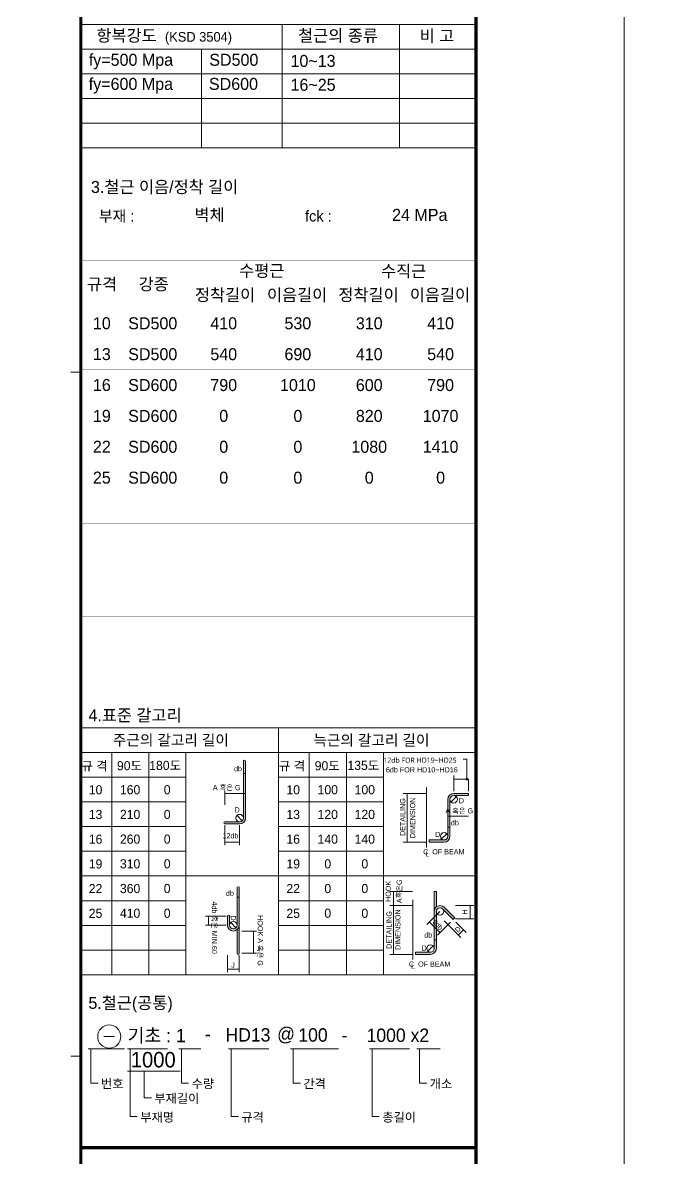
# Model space of a CAD drawing. Header units: millimetres. Extents: x 262481 to 2519995, y -394348 to 364571.
# Drawn here: x 460447 to 468010, y -343064 to -329632 of the extents above; entities that cross this region are included whole.
import ezdxf
from ezdxf.enums import TextEntityAlignment as Align

# ---------------------------------------------------------------- set-up
doc = ezdxf.new("R2010")
doc.units = ezdxf.units.MM
doc.header["$LTSCALE"] = 65
doc.layers.get('Defpoints').update_dxf_attribs({"color": 145})
doc.layers.add('벽부호', color=3, linetype='Continuous', lineweight=0)
doc.styles.add('ARIAL', font='malgun.ttf')
doc.styles.add('HYULL', font='Dotum.ttf')
doc.styles.add('XRebarSheet', font='Hmkmrhd_0.ttf')
doc.dimstyles.new('NDIM', dxfattribs={"dimtxt": 3, "dimasz": 1.5, "dimexe": 2, "dimexo": 2, "dimgap": 1, "dimtad": 1, "dimdec": 0, "dimdsep": 46, "dimlunit": 6, "dimtxsty": 'ARIAL', "dimblk": 'DOT', "dimcen": 1, "dimclrd": 256, "dimclre": 7, "dimclrt": 3, "dimadec": 0, "dimazin": 0, "dimtfac": 1, "dimtdec": 0, "dimtix": 1, "dimtmove": 2, "dimatfit": 3, "dimldrblk": 'DOT', "dimfxl": 0, "dimtvp": 1, "dimtolj": 1, "dimlwd": -1, "dimlwe": -1, "dimarcsym": 0})

# ---------------------------------------------------------------- blocks, each defined once
blk = doc.blocks.new('_Dot')
at = {"color": 0, "linetype": 'ByBlock', "lineweight": -2}
blk.add_line((-0.5, 0), (-1, 0), dxfattribs=at)
at = {"color": 0, "linetype": 'ByBlock', "const_width": 0.5}
blk.add_lwpolyline([(-0.25, 0, 1), (0.25, 0, 1)], format="xyb", close=True, dxfattribs=at)
blk = doc.blocks.new('*D12')
at = {"color": 7, "transparency": 16777216}
for p, q in [((80431.86100841768, 20451.32211079024), (80431.86100841768, 20463.43033832847)), ((80476.69513445534, 20451.32211079024), (80476.69513445534, 20463.43033832847))]:
    blk.add_line(p, q, dxfattribs=at)
at = {"transparency": 16777216}
blk.add_line((80433.36100841768, 20461.43033832847), (80475.19513445534, 20461.43033832847), dxfattribs=at)
at = {"layer": 'Defpoints', "color": 0, "transparency": 16777216}
for p in [(80431.86100841768, 20449.32211079024), (80476.69513445534, 20461.43033832847), (80476.69513445534, 20449.32211079024)]:
    blk.add_point(p, dxfattribs=at)
at = {"transparency": 16777216, "xscale": 1.5, "yscale": 1.5, "zscale": 1.5, "rotation": 180}
blk.add_blockref('_Dot', (80431.86100841768, 20461.43033832847), dxfattribs=at)
at = {"transparency": 16777216, "xscale": 1.5, "yscale": 1.5, "zscale": 1.5}
blk.add_blockref('_Dot', (80476.69513445534, 20461.43033832847), dxfattribs=at)
blk = doc.blocks.new('*D13')
at = {"color": 7, "transparency": 16777216}
for p, q in [((76172.00592059758, 19023.7888496246), (76172.00592059758, 19045.34103083148)), ((76216.84004663781, 19023.7888496246), (76216.84004663781, 19045.34103083148))]:
    blk.add_line(p, q, dxfattribs=at)
at = {"transparency": 16777216}
blk.add_line((76215.34004663781, 19043.34103083148), (76173.50592059758, 19043.34103083148), dxfattribs=at)
at = {"layer": 'Defpoints', "color": 0, "transparency": 16777216}
for p in [(76172.00592059758, 19043.34103083148), (76172.00592059758, 19021.7888496246), (76216.84004663781, 19021.7888496246)]:
    blk.add_point(p, dxfattribs=at)
at = {"transparency": 16777216, "xscale": 1.5, "yscale": 1.5, "zscale": 1.5, "rotation": 180}
blk.add_blockref('_Dot', (76172.00592059758, 19043.34103083148), dxfattribs=at)
at = {"transparency": 16777216, "xscale": 1.5, "yscale": 1.5, "zscale": 1.5}
blk.add_blockref('_Dot', (76216.84004663781, 19043.34103083148), dxfattribs=at)
blk = doc.blocks.new('*D14')
at = {"transparency": 16777216}
blk.add_line((80157.61467085977, 18181.264070873), (80199.44879690022, 18181.264070873), dxfattribs=at)
at = {"layer": 'Defpoints', "color": 0, "transparency": 16777216}
for p in [(80156.11467085977, 18181.264070873), (80200.94879690022, 18181.264070873), (80200.94879690022, 18181.264070873)]:
    blk.add_point(p, dxfattribs=at)
at = {"transparency": 16777216, "xscale": 1.5, "yscale": 1.5, "zscale": 1.5, "rotation": 180}
blk.add_blockref('_Dot', (80156.11467085977, 18181.264070873), dxfattribs=at)
at = {"transparency": 16777216, "xscale": 1.5, "yscale": 1.5, "zscale": 1.5}
blk.add_blockref('_Dot', (80200.94879690022, 18181.264070873), dxfattribs=at)
blk = doc.blocks.new('dhs_sheet2e')
h = blk.add_hatch(color=256)
edge = h.paths.add_edge_path()
edge.add_line((76298.96125336015, 21796.96976582365), (76298.96125336015, 20646.22719745009))
edge.add_arc((76224.2377099595, 20646.22719745009), 74.72354340071345, -90, 0, ccw=False)
edge.add_line((76224.2377099595, 20571.50365404936), (75925.34353635658, 20571.50365404936))
edge.add_arc((75925.34353635658, 20549.0865910291), 22.41706302021403, 90, 270)
edge.add_line((75925.34353635658, 20526.6695280089), (76224.2377099595, 20526.6695280089))
edge.add_arc((76224.2377099595, 20646.22719745009), 119.5576694411415, 270, 360)
edge.add_line((76343.79537940037, 20646.22719745009), (76343.79537940037, 21796.96976582365))
edge.add_arc((76321.3783163802, 21796.96976582365), 22.41706302021403, 0, 180)
blk.add_hatch(color=256).paths.add_polyline_path([(80850.31285145902, 21144.25106441687), (80551.41867785878, 21144.25106441687, 0.4142135623730951), (80431.86100841768, 21024.69339497588), (80431.86100841768, 20621.18626061187), (80431.86100841768, 20277.45796096875, -0.4142135623730951), (80357.13746501692, 20202.73441756787), (80058.243291414, 20202.73441756787), (80058.243291414, 20157.90029152745), (80357.13746501692, 20157.90029152745, 0.4142135623730951), (80476.69513445534, 20277.45796096875), (80476.69513445534, 20621.18626061187), (80476.69513445534, 21024.69339497588, -0.4142135623731351), (80551.41867785878, 21099.41693837644), (80850.31285145902, 21099.41693837644)])
h = blk.add_hatch(color=256)
h.paths.add_polyline_path([(76216.84004663781, 18481.24775142031, -0.2277350772923697), (76172.00592059758, 18387.91807562573), (76172.00592059758, 17913.34882157488, 1), (76216.84004663781, 17913.34882157488)])
h.paths.add_polyline_path([(76216.84004663781, 19258.37260278512, 1), (76172.00592059758, 19258.37260278512), (76172.00592059758, 18481.24775142031, -0.1833617738407096), (76153.19361842691, 18431.67415923174, -0.6790835972282501), (76150.11990144989, 18423.92681456279, -0.2067220824319014), (76146.85596938524, 18425.33651018766, -0.6466922135495062), (76022.5588337963, 18481.24775142031), (76022.5588337963, 18660.58425558201, 1), (75977.72470775573, 18660.58425558201), (75977.72470775573, 18481.24775142031, 1), (76216.84004663781, 18481.24775142031)])
h.paths.add_polyline_path([(76153.19361842691, 18431.67415923174, -0.03001350911933745), (76146.85596938524, 18425.33651018766, 0.2067220824319014), (76150.11990144989, 18423.92681456279, 0.6790835972282501)], flags=17)
h = blk.add_hatch(color=256)
h.paths.add_polyline_path([(80200.94879690022, 19160.1424894222), (80156.11467085977, 19160.1424894222), (80156.11467085977, 18756.6353550585, -0.2277350772923693), (80200.94879690022, 18849.96503085256)])
h.paths.add_polyline_path([(80156.11467085977, 18756.6353550585), (80156.11467085977, 18353.12822069463), (80156.11467085977, 18009.39992105134, -0.4142135623730951), (80081.391127459, 17934.67637765064), (79782.4969538562, 17934.67637765064), (79782.4969538562, 17889.84225161021), (80081.391127459, 17889.84225161021, 0.4142135623730703), (80200.94879690022, 18009.39992105134), (80200.94879690022, 18353.12822069463), (80200.94879690022, 18756.6353550585, -0.6681786379193408), (80328.50986455323, 18809.47287931142), (80539.85996156314, 18598.12278229982), (80571.56247611658, 18629.82529685157), (80360.21237910422, 18841.1753938632, 0.6681786379194261)])
at = {"color": 7}
for p, q in [((73013.07955152483, 36694.02745994146), (81003.56706638809, 36694.02745994146)), ((77085.76494276163, 36694.02745994146), (77085.76494276151, 34197.00011154669)), ((79453.68923476513, 36694.02745994146), (79453.68923476513, 34197.00011154669)), ((73013.07955152483, 36194.6219902625), (81003.56706638809, 36194.6219902625)), ((75452.61055629607, 36194.6219902625), (75452.6105562963, 34197.00011154669)), ((73013.07955152483, 35695.21652058355), (81003.56706638809, 35695.21652058355)), ((73013.07955152483, 35195.81105090459), (81003.56706638809, 35195.81105090459)), ((73013.07955152483, 34696.40558122567), (81003.56706638809, 34696.40558122567)), ((73013.07955152483, 34197.00011154669), (81003.56706638809, 34197.00011154669)), ((73013.07955152506, 29664.68552363297), (72813.31736365356, 29664.68552363297)), ((80551.41867785878, 21191.5822178057), (80551.41867785878, 21507.44805379049)), ((80850.31285145902, 21191.5822178057), (80850.31285145902, 21435.03426068701)), ((76343.79537940037, 20915.99426267779), (76343.79537940037, 21141.66448922752)), ((79995.96742934501, 21144.25106441687), (79533.00945368467, 21144.25106441687)), ((80431.86100841768, 20947.47282422663), (80431.86100841768, 20685.26521162107)), ((79995.96742934501, 20157.90029152745), (79533.00945368467, 20157.90029152745)), ((79720.22109178454, 19160.1424894222), (79257.47614557657, 19160.1424894222)), ((79720.22109178454, 18876.19302449963), (79257.47614557657, 18876.19302449963)), ((79720.22109178454, 18876.19302449963), (79257.47614557657, 18876.19302449963)), ((80591.11424240423, 18876.19302449963), (80958.33168310078, 18876.19302449963)), ((75953.0794787833, 18660.58425558204), (75532.18723349331, 18660.58425558204)), ((80273.90667533001, 18754.86969008759), (80011.35229416448, 18492.31530892127)), ((80591.11424240423, 18607.18826825707), (80958.33168310078, 18607.18826825707)), ((75953.0794787833, 18481.24775142031), (75532.18723349331, 18481.24775142031)), ((80485.25677234237, 18543.51959307588), (80222.70239117683, 18280.9652119095)), ((80488.78810228407, 18437.84454457002), (80698.50495919702, 18228.12768765903)), ((80594.46315078903, 18543.51959307591), (80804.18000770197, 18333.80273616491)), ((76270.59111721825, 18361.69008197656), (76562.32984143321, 18361.69008197653)), ((76270.59111721825, 17913.34882157488), (76562.32984143321, 17913.34882157488)), ((75977.72470775573, 17876.89445714964), (75977.72470775573, 17530.46466473016)), ((76216.84004663781, 17876.89445714964), (76216.84004663781, 17530.46466473016)), ((79720.22109178454, 17885.48588359245), (79257.47614557657, 17885.48588359245)), ((73477.56704179326, 16230.46617143872), (73697.04801720916, 16230.46617143872)), ((73013.07955152506, 15831.15401352596), (72813.31736365356, 15831.15401352596))]:
    blk.add_line(p, q, dxfattribs=at)
at = {"color": 7, "ltscale": 2}
for p, q in [((73013.07955152483, 22471.61249064832), (81003.56706638809, 22471.61249064832)), ((77008.32330895658, 22471.61249064832), (77008.32330895623, 17477.55779385878)), ((73013.07955152483, 21972.20702096939), (81003.56706638809, 21972.20702096939)), ((73637.33638862357, 21972.20702096939), (73637.33638862323, 17477.55779385878)), ((74386.4445931419, 21972.20702096939), (74386.44459314167, 17477.55779385878)), ((75135.55279766046, 21972.20702096939), (75135.55279766023, 17477.55779385878)), ((77632.58014605532, 21972.20702096939), (77632.58014605497, 17477.55779385878)), ((78381.68835057365, 21972.20702096939), (78381.68835057341, 17477.55779385878)), ((79130.79655509209, 21972.20702096939), (79130.79655509186, 17477.55779385878)), ((73013.07955152483, 21472.80155129044), (75135.55279766046, 21472.80155129044)), ((77008.32330895646, 21472.80155129044), (79130.79655509209, 21472.80155129044)), ((75135.55279766023, 19475.1796725746), (77008.32330895646, 19475.17967257448)), ((79130.79655509186, 19475.1796725746), (81003.56706638809, 19475.17967257448)), ((73013.07955152495, 17477.55779385866), (81003.5670663882, 17477.55779385866))]:
    blk.add_line(p, q, dxfattribs=at)
for p, q in [((80742.80229946389, 21835.29825932664), (80817.52584286209, 21835.29825932664)), ((80817.52584286209, 21835.29825932664), (80817.52584286209, 21432.53723333863)), ((76298.96125336015, 21796.96976582365), (76298.96125336015, 20646.22719745009)), ((76343.79537940037, 21796.96976582365), (76343.79537940037, 20646.22719745009)), ((80553.29144837009, 21432.53723333863), (80848.44008094759, 21432.53723333863)), ((79607.92027413647, 21142.37829390558), (79607.92027413647, 20159.77306203873)), ((80551.41867785878, 21144.25106441687), (80850.31285145902, 21144.25106441687)), ((80850.31285145902, 21144.25106441687), (80850.31285145902, 21099.41693837644)), ((80431.86100841768, 20277.45796096875), (80431.86100841768, 21024.69339497588)), ((80476.69513445534, 20277.45796096875), (80476.69513445534, 21024.69339497588)), ((80498.58115360374, 20971.85587072276), (80604.25620211114, 21077.53091922868)), ((80850.31285145902, 21099.41693837644), (80551.41867785878, 21099.41693837644)), ((76277.07523421233, 20593.38967319761), (76171.40018570656, 20699.06472170251)), ((80835.33068736875, 20687.76223896944), (80431.86100841768, 20687.76223896944)), ((75925.34353635658, 20571.50365404936), (76224.2377099595, 20571.50365404936)), ((76224.2377099595, 20526.6695280089), (75925.34353635658, 20526.6695280089)), ((80304.29994076188, 20224.62043671566), (80409.97498926928, 20330.29548522155)), ((80058.243291414, 20202.73441756787), (80357.13746501692, 20202.73441756787)), ((80058.243291414, 20157.90029152745), (80058.243291414, 20202.73441756787)), ((80357.13746501692, 20157.90029152745), (80058.243291414, 20157.90029152745)), ((76172.00592059758, 19258.37260278512), (76172.00592059758, 18481.24775142031)), ((76216.84004663781, 19258.37260278512), (76216.84004663781, 18481.24775142031)), ((79332.17393658124, 19158.26971891089), (79332.17393658124, 18878.06579501095)), ((79332.17393658124, 18874.32025398835), (79332.17393658124, 17887.35865410374)), ((80360.21237910422, 18841.1753938632), (80571.56247611658, 18629.8252968516)), ((80883.42086264899, 18874.32025398835), (80883.42086264899, 18609.06103876836)), ((75592.11588985485, 18659.08603917298), (75592.11588985485, 18482.74596782937)), ((75977.72470775573, 18660.58425558204), (75977.72470775573, 18481.24775142031)), ((76022.5588337963, 18660.58425558204), (76022.5588337963, 18481.24775142031)), ((80156.11467085977, 18353.12822069463), (80156.11467085977, 18756.6353550585)), ((80200.94879690022, 18353.12822069463), (80200.94879690022, 18756.6353550585)), ((80328.50986455323, 18809.47287931145), (80539.85996156314, 18598.12278229982)), ((80539.85996156314, 18598.12278229982), (80571.56247611658, 18629.8252968516)), ((76150.11990144989, 18428.4102271653), (76044.44485294388, 18534.08527567016)), ((80065.64649201825, 18543.96100931894), (80274.34809157439, 18335.25940976347)), ((80357.73740677221, 18568.89524008112), (80698.5049591955, 18228.12768765743)), ((80749.88580984785, 18385.44843656229), (80646.85925879923, 18282.42188551271)), ((76502.40118507156, 18360.19186556753), (76502.40118507156, 17914.84703798391)), ((80156.11467085977, 18353.12822069463), (80156.11467085977, 18009.39992105137)), ((80200.94879690022, 18353.12822069463), (80200.94879690022, 18009.39992105137)), ((79782.4969538562, 17889.84225161024), (79782.4969538562, 17934.67637765067)), ((79782.4969538562, 17934.67637765067), (80081.391127459, 17934.67637765067)), ((80028.55360320397, 17956.56239679843), (80134.22865171148, 18062.23744530429)), ((80081.391127459, 17889.84225161024), (79782.4969538562, 17889.84225161024)), ((76215.3418302288, 17590.39332109163), (75979.22292416473, 17590.39332109163))]:
    blk.add_line(p, q)
at = {"color": 1}
for p, q in [((76298.96125336015, 21500.97193801258), (76298.96125336015, 21548.42724075032)), ((76342.29537940049, 21546.42724075032), (76300.46125336015, 21546.42724075032)), ((76343.79537940037, 21500.97193801258), (76343.79537940037, 21548.42724075032)), ((75925.34353635658, 20915.99426267779), (75925.34353635658, 21199.59552371025)), ((75926.8417527657, 21139.6668673488), (76342.29716299137, 21139.6668673488)), ((75925.3435363567, 20500.06555519704), (75925.3435363567, 20098.93728323156)), ((76224.2377099595, 20500.06555519704), (76224.2377099595, 20098.93728323156)), ((76222.73949355038, 20158.86593959306), (75926.8417527657, 20158.86593959306))]:
    blk.add_line(p, q, dxfattribs=at)
at = {"linetype": 'Continuous'}
for p, q in [((79998.46445669339, 20053.28733076644), (79998.46445669339, 21263.80873385802)), ((79722.71811913291, 17785.22929084924), (79722.71811913291, 18995.75069394076))]:
    blk.add_line(p, q, dxfattribs=at)
at = {"color": 4}
for p, q in [((80156.11467085977, 19160.1424894222), (80200.94879690022, 19160.1424894222)), ((80156.11467085977, 18756.6353550585), (80156.11467085977, 19160.1424894222)), ((80200.94879690022, 19160.1424894222), (80200.94879690022, 18849.96503085259)), ((76172.00592059758, 18387.91807562576), (76172.00592059758, 17913.34882157488)), ((76216.84004663781, 18481.24775142031), (76216.84004663781, 17913.34882157488))]:
    blk.add_line(p, q, dxfattribs=at)
at = {"color": 1, "ltscale": 2}
for p, q in [((73160.81900724908, 15979.59645963594), (73897.22805903864, 15979.59645963594)), ((73217.32354116312, 15979.59645963594), (73217.323541163, 15288.33423137732)), ((73955.03101223381, 15979.59645963594), (74769.10166701209, 15979.59645963594)), ((74011.53554614808, 15979.59645963594), (74011.53554614785, 14611.37912925193)), ((74991.9741642637, 15979.59645963594), (75438.05171603581, 15979.59645963594)), ((75048.47869817773, 15979.59645963594), (75048.47869817761, 15288.33423137732)), ((75998.39594837767, 15979.59645963594), (76812.46660315583, 15979.59645963594)), ((76054.9004822917, 15979.59645963594), (76054.90048229159, 14611.37912925193)), ((77253.2058876775, 15979.59645963594), (78222.28100755194, 15979.59645963594)), ((77309.71042159153, 15979.59645963594), (77309.71042159142, 15288.33423137732)), ((78846.88847967994, 15979.59645963594), (79660.95913445821, 15979.59645963594)), ((78903.39301359409, 15979.59645963594), (78903.39301359397, 14611.37912925193)), ((79804.81345207547, 15979.59645963594), (80281.23050952458, 15979.59645963594)), ((79861.3179859895, 15979.59645963594), (79861.3179859895, 15288.33423137732)), ((73955.03101223381, 15525.48245593559), (75020.42789345363, 15525.48245593559)), ((74295.98415611987, 15525.48245593559), (74295.98415611975, 14991.10093580576)), ((73217.323541163, 15288.33423137732), (73361.29802923242, 15288.33423137732)), ((75048.47869817761, 15288.33423137732), (75192.45318624692, 15288.33423137732)), ((77309.71042159142, 15288.33423137732), (77453.68490966083, 15288.33423137732)), ((79861.3179859895, 15288.33423137732), (80005.2924740588, 15288.33423137732)), ((74295.98415611975, 14991.10093580576), (74439.95864418906, 14991.10093580576)), ((74011.53554614796, 14611.37912925193), (74155.51003421727, 14611.37912925193)), ((76054.90048229159, 14611.37912925193), (76198.87497036089, 14611.37912925193)), ((78903.39301359397, 14611.37912925193), (79047.36750166328, 14611.37912925193))]:
    blk.add_line(p, q, dxfattribs=at)
at = {"color": 7}
blk.add_lwpolyline([(83999.99988446198, 0.0006247031269595027), (83999.99988446198, 59329.37042256282), (-0.000115538015961647, 59329.37042256282), (-0.000115538015961647, 0.0006247031269595027)], close=True, dxfattribs=at)
at = {"color": 30, "const_width": 64.92271105826397}
blk.add_lwpolyline([(81003.56706638832, 57331.748543847), (2996.432702535763, 57331.748543847), (2996.432702535763, 1997.622503418941), (81003.56706638832, 1997.622503418941)], close=True, dxfattribs=at)
for points in [[(73013.07955152506, 1997.622503418941), (73013.07955152506, 57331.748543847)], [(73013.07955152506, 13983.35377571383), (81003.56706638832, 13983.35377571383)]]:
    blk.add_lwpolyline(points, dxfattribs=at)
at = {"ltscale": 2, "const_width": 1.248513674197384}
for points in [[(73013.07955152483, 36694.02745994146), (73013.07955152483, 34197.00011154669)], [(81003.56706638809, 36694.02745994146), (81003.56706638809, 34197.00011154669)], [(73013.07955152483, 33114.38683785929), (73013.07955152483, 32518.03909074786)], [(81003.56706638809, 32518.03909074786), (81003.56706638809, 33114.38683785929)], [(73013.07955152483, 31595.36532163469), (73013.07955152483, 23480.0264393517)], [(81003.56706638809, 23480.0264393517), (81003.56706638809, 31595.36532163469)]]:
    blk.add_lwpolyline(points, dxfattribs=at)
at = {"color": 7, "const_width": 1.248513674197384}
for points in [[(73013.07955152483, 33114.38683785929), (81003.56706638809, 33114.38683785929)], [(75010.70143024076, 32518.03909074786), (75010.70143024076, 33114.38683785929)], [(77008.32330895646, 33114.38683785929), (77008.32330895646, 32518.03909074786)], [(79005.94518767227, 32518.03909074786), (79005.94518767227, 33114.38683785929)], [(73013.07955152483, 32518.03909074786), (81003.56706638809, 32518.03909074786)], [(73013.07955152483, 31920.03909074789), (81003.56706638809, 31920.03909074789)], [(73839.2333918137, 31920.03909074789), (73839.2333918137, 23480.0264393517)], [(75231.70293896506, 31920.03909074789), (75231.70293896506, 23480.0264393517)], [(78117.63500267651, 31920.03909074789), (78117.63500267651, 23480.0264393517)], [(75231.70293896506, 31445.57378764192), (81003.56706638809, 31445.57378764192)], [(76674.66897082084, 31445.57378764192), (76674.66897082084, 23480.0264393517)], [(79560.6010345323, 31445.57378764192), (79560.6010345323, 23480.0264393517)], [(73013.07955152483, 30971.108484536), (81003.56706638809, 30971.108484536)], [(73013.07955152483, 30346.85164743729), (81003.56706638809, 30346.85164743729)], [(73013.07955152483, 29722.5948103386), (81003.56706638809, 29722.5948103386)], [(73013.07955152483, 29098.33797323992), (81003.56706638809, 29098.33797323992)], [(73013.07955152483, 28474.08113614123), (81003.56706638809, 28474.08113614123)], [(73013.07955152483, 27849.82429904255), (81003.56706638809, 27849.82429904255)], [(73013.07955152483, 27225.56746194384), (81003.56706638809, 27225.56746194384)], [(73013.07955152483, 26601.31062484515), (81003.56706638809, 26601.31062484515)], [(73013.07955152483, 25977.05378774647), (81003.56706638809, 25977.05378774647)], [(73013.07955152483, 25352.79695064778), (81003.56706638809, 25352.79695064778)], [(73013.07955152483, 24728.54011354907), (81003.56706638809, 24728.54011354907)], [(73013.07955152483, 24104.28327645038), (81003.56706638809, 24104.28327645038)], [(73013.07955152483, 23480.0264393517), (81003.56706638809, 23480.0264393517)]]:
    blk.add_lwpolyline(points, dxfattribs=at)
at = {"color": 7, "ltscale": 2, "const_width": 1.248513674197384}
blk.add_lwpolyline([(77008.32330895646, 32518.03909074786), (77008.32330895646, 33114.38683785929)], dxfattribs=at)
for centre, radius in [((80817.52584286232, 21432.53723333863), 22.41706302021403), ((80817.52584286232, 21432.53723333863), 11.20853151010702), ((80551.41867785878, 21024.69339497588), 74.72354340071345), ((80498.58115360374, 20971.85587072276), 4.483412604042807), ((80604.25620211114, 21077.53091922868), 4.483412604042807), ((76171.40018570656, 20699.06472170251), 4.483412604042807), ((76277.07523421233, 20593.38967319761), 4.483412604042807), ((80357.13746501692, 20277.45796096875), 74.72354340071345), ((80304.29994076188, 20224.62043671566), 4.483412604042807), ((80409.97498926928, 20330.29548522155), 4.483412604042807), ((80275.67234030087, 18756.6353550585), 74.72354340071345), ((76044.44485294388, 18534.08527567016), 4.483412604042807), ((76150.11990144989, 18428.4102271653), 4.483412604042807), ((80081.391127459, 18009.39992105137), 74.72354340071345), ((80028.55360320397, 17956.56239679843), 4.483412604042807), ((80134.22865171148, 18062.23744530429), 4.483412604042807)]:
    blk.add_circle(centre, radius)
at = {"color": 4}
for centre in [(76224.2377099595, 20646.22719745009), (76097.28237719694, 18481.24775142031)]:
    blk.add_circle(centre, 74.72354340071345, dxfattribs=at)
at = {"color": 7, "linetype": 'Continuous'}
blk.add_circle((73588.42543202534, 16228.70975364951), 234.0963139120095, dxfattribs=at).dxf.unprotected_set("ltscale", 0)
for centre, radius, start, end in [((76321.3783163802, 21796.96976582365), 22.41706302021403, 0, 180), ((80551.41867785878, 21024.69339497588), 119.5576694411415, 90, 180), ((80551.41867785878, 21024.69339497588), 74.72354340071345, 90, 180), ((75925.34353635658, 20549.0865910291), 22.41706302021403, 90, 270), ((76224.2377099595, 20646.22719745009), 119.5576694411415, 270, 0), ((76224.2377099595, 20646.22719745009), 74.72354340071345, 270, 0), ((80357.13746501692, 20277.45796096875), 74.72354340071345, 270, 0), ((80357.13746501692, 20277.45796096875), 119.5576694411415, 270, 0), ((80275.67234030087, 18756.6353550585), 119.5576694411415, 45.00000000206936, 180), ((76000.14177077578, 18660.58425558204), 22.41706302021403, 0, 180), ((76097.28237719694, 18481.24775142031), 119.5576694411415, 180, 0), ((76097.28237719694, 18481.24775142031), 74.72354340071345, 180, 0), ((80081.391127459, 18009.39992105137), 119.5576694411415, 270, 0), ((80081.391127459, 18009.39992105137), 74.72354340071345, 270, 0)]:
    blk.add_arc(centre, radius, start, end)
at = {"color": 4}
blk.add_arc((76194.42298361775, 17913.34882157488), 22.41706302021403, 180, 0, dxfattribs=at)
at = {"color": 1, "rotation": 180}
for p, xscale, yscale, zscale in [((76298.96125336015, 21546.42724075032), 1.5, 1.5, 1.5), ((75925.34353635658, 21139.6668673488), 11.98573127229489, 11.98573127229489, 11.98573127229489), ((75925.3435363567, 20158.86593959306), 11.98573127229489, 11.98573127229489, 11.98573127229489)]:
    blk.add_blockref('_Dot', p, dxfattribs=dict(at, xscale=xscale, yscale=yscale, zscale=zscale))
at = {"color": 1}
for p, xscale, yscale, zscale in [((76343.79537940037, 21546.42724075032), 1.5, 1.5, 1.5), ((76343.79537940037, 21139.6668673488), 1.498216409036861, 1.498216409036861, 1.498216409036861), ((76224.2377099595, 20158.86593959306), 11.98573127229489, 11.98573127229489, 11.98573127229489)]:
    blk.add_blockref('_Dot', p, dxfattribs=dict(at, xscale=xscale, yscale=yscale, zscale=zscale))
for p, xscale, yscale, zscale, rotation in [((80551.41867785878, 21432.53723333863), 14.98216409036861, 14.98216409036861, 14.98216409036861, 180), ((79607.92027413636, 21144.25106441687), 14.98216409036861, 14.98216409036861, 14.98216409036861, 90), ((80431.86100841791, 20687.76223896944), 14.98216409036861, 14.98216409036861, 14.98216409036861, 180), ((79607.92027413636, 20157.90029152745), 14.98216409036861, 14.98216409036861, 14.98216409036861, 270), ((79332.173936581, 19160.1424894222), 14.98216409036861, 14.98216409036861, 14.98216409036861, 90), ((79332.173936581, 18876.1930244996), 14.98216409036861, 14.98216409036861, 14.98216409036861, 90), ((79332.17393658124, 18876.19302449963), 1.872770511296076, 1.872770511296076, 1.872770511296076, 270), ((80883.42086264887, 18876.1930244996), 14.98216409036861, 14.98216409036861, 14.98216409036861, 90), ((75592.11588985473, 18660.58425558204), 11.98573127229489, 11.98573127229489, 11.98573127229489, 90), ((80883.42086264887, 18607.18826825707), 14.98216409036861, 14.98216409036861, 14.98216409036861, 270), ((75592.11588985473, 18481.24775142031), 11.98573127229489, 11.98573127229489, 11.98573127229489, 270), ((80064.02861427807, 18544.99162903486), 14.98216409036862, 14.98216409036862, 14.98216409036862, 135.0000000000825), ((80751.21005857573, 18386.77268529046), 14.98216409036861, 14.98216409036861, 14.98216409036861, 45.00000000025245), ((76502.40118507156, 18361.69008197656), 11.98573127229489, 11.98573127229489, 11.98573127229489, 90), ((80275.67234030284, 18333.9351610353), 14.98216409036862, 14.98216409036862, 14.98216409036862, 315.0000000000825), ((80645.53501007077, 18281.09763678457), 14.98216409036861, 14.98216409036861, 14.98216409036861, 225.0000000002524), ((76502.40118507156, 17913.34882157488), 11.98573127229489, 11.98573127229489, 11.98573127229489, 270), ((79332.173936581, 17885.48588359245), 14.98216409036861, 14.98216409036861, 14.98216409036861, 270), ((75977.72470775573, 17590.39332109163), 11.98573127229489, 11.98573127229489, 11.98573127229489, 180)]:
    blk.add_blockref('_Dot', p, dxfattribs=dict(xscale=xscale, yscale=yscale, zscale=zscale, rotation=rotation))
for p, xscale, yscale, zscale in [((80850.31285145902, 21432.53723333863), 1.872770511296076, 1.872770511296076, 1.872770511296076), ((80850.31285145925, 20687.76223896944), 14.98216409036861, 14.98216409036861, 14.98216409036861), ((76216.84004663792, 17590.39332109163), 11.98573127229489, 11.98573127229489, 11.98573127229489)]:
    blk.add_blockref('_Dot', p, dxfattribs=dict(xscale=xscale, yscale=yscale, zscale=zscale))
at = {"color": 3}
for s, height, style, p in [('항복강도', 242.7110582639715, 'XRebarSheet', (73329.04381619231, 36346.40848606883)), ('(KSD 3504)', 194.1688466111772, 'XRebarSheet', (74714.26850169885, 36344.27740540891)), ('철근의 종류', 242.7110582639715, 'XRebarSheet', (77406.60505179409, 36345.33170683088)), ('비 고', 242.7110582639715, 'XRebarSheet', (79864.15660913696, 36338.43488270335)), ('부재 :', 220, 'XRebarSheet', (73378.8643830989, 32707.86572049159)), ('fck :', 220, 'XRebarSheet', (77546.2285444861, 32707.86572049159)), ('규격', 242.7110582639715, 'XRebarSheet', (73138.447879654, 31320.71549405117)), ('강종', 242.7110582639715, 'XRebarSheet', (74181.9665744775, 31320.71549405117)), ('주근의 갈고리 길이', 217.4691082045185, 'XRebarSheet', (73661.59451565158, 22115.6866785179)), ('늑근의 갈고리 길이', 217.4691082045185, 'XRebarSheet', (77716.38878149574, 22111.42003622386)), ('규 격', 184.8487419738407, 'XRebarSheet', (73024.73986612982, 21609.26289996036)), ('규 격', 184.8487419738407, 'XRebarSheet', (77015.76379676827, 21609.29722596018)), ('90도', 184.8487419738407, 'XRebarSheet', (73743.94082604197, 21612.65241209537)), ('180도', 184.8487419738407, 'XRebarSheet', (74396.46216473635, 21618.27675999011)), ('90도', 184.8487419738407, 'XRebarSheet', (77741.8607668461, 21610.75072961528)), ('135도', 184.8487419738407, 'XRebarSheet', (78402.84131680185, 21618.54028731518)), ('기초 : 1', 271.8363852556481, 'HYULL', (73958.24809070572, 16112.4802642877)), ('HD13', 271.8363852556481, 'HYULL', (75937.64377717325, 16126.43363300603)), ('@', 271.8363852556481, 'HYULL', (76981.89166370314, 16143.63338198003)), ('100', 271.8363852556481, 'HYULL', (77410.5005767279, 16124.89207902888)), ('1000 x2', 271.8363852556481, 'HYULL', (78789.84391008446, 16118.64509359529)), ('-', 271.8363852556481, 'HYULL', (75524.62085892621, 16143.63338198003)), ('-', 271.8363852556481, 'HYULL', (78283.30564878834, 16120.26845704819)), ('번호', 181.2242568370987, 'XRebarSheet', (73421.3991103553, 15184.80390182682)), ('수량', 181.2242568370987, 'XRebarSheet', (75252.55426736991, 15184.80390182682)), ('간격', 181.2242568370987, 'XRebarSheet', (77513.78599078371, 15184.80390182682)), ('개소', 181.2242568370987, 'XRebarSheet', (80065.39355518168, 15184.80390182682)), ('부재길이', 181.2242568370987, 'XRebarSheet', (74500.05972531193, 14887.57060625523)), ('부재명', 181.2242568370987, 'XRebarSheet', (74215.61111534014, 14507.84879970143)), ('규격', 181.2242568370987, 'XRebarSheet', (76258.97605148389, 14507.84879970143)), ('총길이', 181.2242568370987, 'XRebarSheet', (79107.46858278615, 14507.84879970143))]:
    blk.add_text(s, height=height, dxfattribs=dict(at, style=style)).set_placement(p)
at = {"color": 7, "style": 'XRebarSheet'}
for s, p in [('3.철근 이음/정착 길이', (73219.18702614168, 33284.79542473282)), ('4.표준 갈고리', (73168.18458004948, 22602.78120281256)), ('5.철근(공통)', (73166.97625711292, 16788.00725289475))]:
    blk.add_text(s, height=242.7110582639715, dxfattribs=at).set_placement(p)
for s, style, p in [('12db FOR HD19~HD25', 'ARIAL', (79128.84406839486, 21763.37363200722)), ('db', 'HYULL', (76110.58367398474, 21591.28744361247)), ('6db FOR HD10~HD16', 'HYULL', (79181.12777518085, 21570.08717019609)), ('A 혹은 G', 'HYULL', (75682.63311767566, 21210.11882506311)), ('D', 'HYULL', (80656.03163861716, 20944.652168153)), ('D', 'HYULL', (76121.82232956227, 20758.79950657571)), ('A 혹은 G', 'HYULL', (80383.99088152568, 20740.74393005302)), ('db', 'HYULL', (80494.58285478142, 20497.10695952876)), ('12db', 'HYULL', (75877.33105862979, 20236.30510163191)), ('D', 'HYULL', (80177.80096085521, 20262.80141201548)), ('C  OF BEAM', 'HYULL', (79933.34141056845, 19912.73555218196)), ('L', 'HYULL', (79978.17553660611, 19870.27210812553)), ('db', 'HYULL', (75947.1768436823, 19073.7025112336)), ('db', 'HYULL', (79955.85303065612, 18229.08733726872)), ('D', 'HYULL', (79902.0546232973, 17964.56579501092)), ('J', 'HYULL', (76052.44825115637, 17620.34346824657)), ('C  OF BEAM', 'HYULL', (79646.5586010617, 17640.32114424699)), ('L', 'HYULL', (79691.39272710215, 17597.85770019054))]:
    blk.add_text(s, height=104.8751486325803, dxfattribs=dict(style=style)).set_placement(p)
at = {"style": 'HYULL'}
for s, rotation, p in [('DETAILING', 90, (79572.82685368159, 20283.01899914548)), ('DIMENSION', 90, (79773.16771307832, 20238.90045262303)), ('HOOK', 90, (79280.55123917991, 18949.79930590451)), ('A혹은G', 90, (79503.2009659484, 18925.53515425359)), ('4db 혹은 MIN.60', 270, (75662.78553567559, 18959.93599479049)), ('D', 270, (76045.39513925463, 18676.75513278964)), ('HOOK A 혹은 G', 270, (76588.81075876392, 18682.99478262066)), ('DETAILING', 90, (79297.08051612368, 18001.82031664954)), ('DIMENSION', 90, (79475.34633784299, 17979.76110066823)), ('H', 90, (80828.62656146626, 18696.85652033793))]:
    blk.add_text(s, height=104.8751486325803, rotation=rotation, dxfattribs=at).set_placement(p)
at = {"style": 'HYULL', "width": 0.8}
for s, rotation, p in [('6db', 314.9999999979307, (80113.48923512327, 18528.33310703919)), ('D', 45.00000000206936, (80638.0712766418, 18324.26847611688))]:
    blk.add_text(s, height=104.8751486325803, rotation=rotation, dxfattribs=at).set_placement(p)
at = {"color": 3, "linetype": 'Continuous', "style": 'HYULL'}
e = blk.add_text('1000', height=312.128418549346, dxfattribs=at)
e.set_placement((74023.46037536487, 15760.51712582548), align=Align.MIDDLE_LEFT)
e.dxf.unprotected_set("ltscale", 0)
for base, p1, p2, picture, middle in [((80476.69513445534, 20461.43033832847), (80431.86100841768, 20449.32211079024), (80476.69513445534, 20449.32211079024), '*D12', (80454.2780714365, 20461.43033832847)), ((76172.00592059758, 19043.34103083148), (76216.84004663781, 19021.7888496246), (76172.00592059758, 19021.7888496246), '*D13', (76194.4229836177, 19043.34103083148)), ((80200.94879690022, 18181.264070873), (80156.11467085977, 18181.264070873), (80200.94879690022, 18181.264070873), '*D14', (80178.53173388, 18181.264070873))]:
    dim = blk.add_linear_dim(base=base, p1=p1, p2=p2, text=' ', dimstyle='NDIM')
    dim.commit()
    dim.dimension.update_dxf_attribs({"geometry": picture, "text_midpoint": middle})
blk = doc.blocks.new('ASGARAE')
at = {"color": 7, "ltscale": 2}
for p, q in [((54759.80975029711, -28766.98075571354), (56351.66468489874, -28766.98075571354)), ((57756.24256837077, -28766.98075571354), (59348.09750297247, -28766.98075571354)), ((54759.80975029711, -29141.53485797276), (56351.66468489874, -29141.53485797276)), ((57756.24256837077, -29141.53485797276), (59348.09750297247, -29141.5348579727)), ((54759.80975029711, -29516.08896023192), (56351.66468489874, -29516.08896023192)), ((57756.24256837077, -29516.08896023192), (59348.09750297247, -29516.08896023192)), ((54759.80975029711, -29890.64306249114), (56351.66468489869, -29890.64306249114)), ((57756.24256837071, -29890.64306249114), (59348.09750297241, -29890.64306249114)), ((54759.80975029711, -30265.19716475037), (56351.66468489869, -30265.19716475037)), ((57756.24256837071, -30265.19716475037), (59348.09750297241, -30265.19716475037)), ((54759.80975029711, -30639.75126700959), (56351.66468489869, -30639.75126700959)), ((57756.24256837071, -30639.75126700959), (59348.09750297241, -30639.75126700959)), ((54759.80975029711, -31014.30536926881), (56351.66468489869, -31014.30536926881)), ((57756.24256837071, -31014.30536926881), (59348.09750297241, -31014.30536926881))]:
    blk.add_line(p, q, dxfattribs=at)
at = {"color": 255, "xscale": 0.75, "yscale": 0.75, "zscale": 0.75}
blk.add_blockref('dhs_sheet2e', (8.665339555591345e-05, -44497.02781692211), dxfattribs=at)
at = {"color": 3, "style": 'XRebarSheet'}
for s, p in [('fy=500 Mpa', (54880.78866154427, -17604.50136537623)), ('SD500', (56708.05667695927, -17604.67958826793)), ('10~13', (57939.01924046146, -17621.93812526524)), ('fy=600 Mpa', (54880.02256706491, -17970.67075773288)), ('SD600', (56702.16728666937, -17970.67075773288)), ('16~25', (57939.74865465472, -17983.53583803773)), ('벽체', (56483.36832068051, -19956.45200931031)), ('24 MPa', (59479.80113875424, -19956.45200931031))]:
    blk.add_text(s, height=182.033293697983, dxfattribs=at).set_placement(p)
for s, height, p in [('수평근', 182.033293697983, (57503.25683332887, -20712.52848737256)), ('수직근', 182.033293697983, (59655.01669581293, -20719.27237605274)), ('정착길이', 182.033293697983, (56946.87745264824, -21078.79357206146)), ('이음길이', 182.033293697983, (58039.38858955022, -21078.79357206146)), ('정착길이', 182.033293697983, (59122.29178697808, -21078.79357206146)), ('이음길이', 182.033293697983, (60205.47579854773, -21078.79357206146)), ('10', 182.033293697983, (55079.11762172088, -21508.50327900046)), ('SD500', 182.033293697983, (55850.66168193624, -21509.68034848245)), ('410', 182.033293697983, (56927.04290399468, -21509.68034848245)), ('530', 182.033293697983, (58050.70521077228, -21509.68034848245)), ('310', 182.033293697983, (59132.9297346641, -21509.68034848245)), ('410', 182.033293697983, (60215.15425855591, -21509.68034848245)), ('13', 182.033293697983, (55079.11762172088, -21976.69590682449)), ('SD500', 182.033293697983, (55850.66168193624, -21977.87297630642)), ('540', 182.033293697983, (56927.04290399468, -21977.87297630642)), ('690', 182.033293697983, (58050.70521077228, -21977.87297630642)), ('410', 182.033293697983, (59132.9297346641, -21977.87297630642)), ('540', 182.033293697983, (60215.15425855591, -21977.87297630642)), ('16', 182.033293697983, (55079.11762172088, -22444.88853464852)), ('SD600', 182.033293697983, (55850.66168193624, -22446.06560413045)), ('790', 182.033293697983, (56927.04290399468, -22446.06560413045)), ('1010', 182.033293697983, (58050.70521077228, -22446.06560413045)), ('600', 182.033293697983, (59132.9297346641, -22446.06560413045)), ('790', 182.033293697983, (60215.15425855591, -22446.06560413045)), ('19', 182.033293697983, (55079.11762172088, -22913.08116247255)), ('SD600', 182.033293697983, (55850.66168193624, -22914.25823195447)), ('0', 182.033293697983, (56927.04290399468, -22914.25823195447)), ('0', 182.033293697983, (58050.70521077228, -22914.25823195447)), ('820', 182.033293697983, (59132.9297346641, -22914.25823195447)), ('1070', 182.033293697983, (60215.15425855591, -22914.25823195447)), ('22', 182.0332936979248, (55079.11762172088, -23381.27379029657)), ('SD600', 182.033293697983, (55850.66168193624, -23382.4508597785)), ('0', 182.033293697983, (56927.04290399468, -23382.4508597785)), ('0', 182.033293697983, (58050.70521077228, -23382.4508597785)), ('1080', 182.033293697983, (59132.9297346641, -23382.4508597785)), ('1410', 182.033293697983, (60215.15425855591, -23382.4508597785)), ('25', 182.033293697983, (55079.11762172088, -23849.46641812054)), ('SD600', 182.033293697983, (55850.66168193624, -23850.64348760253)), ('0', 182.033293697983, (56927.04290399468, -23850.64348760253)), ('0', 182.033293697983, (58050.70521077228, -23850.64348760253)), ('0', 182.033293697983, (59132.9297346641, -23850.64348760253)), ('0', 182.033293697983, (60215.15425855591, -23850.64348760253)), ('10', 138.6365564803709, (54983.79099622899, -28583.62403831619)), ('160', 138.6365564803709, (55507.6056321832, -28582.72303646762)), ('0', 138.6365564803709, (56069.43678557203, -28582.72303646762)), ('10', 138.6365564804291, (57980.22381430276, -28583.62403831619)), ('100', 138.6365564803709, (58504.03845025692, -28582.72303646762)), ('100', 138.6365564803709, (59065.86960364581, -28582.72303646762)), ('13', 138.6365564803709, (54983.79099622899, -28958.17814057542)), ('210', 138.6365564803709, (55507.60563218314, -28957.27713872684)), ('0', 138.6365564803709, (56069.43678557203, -28957.27713872684)), ('13', 138.6365564803709, (57980.22381430276, -28958.17814057542)), ('120', 138.6365564803709, (58504.03845025692, -28957.27713872684)), ('120', 138.6365564803709, (59065.86960364575, -28957.27713872684)), ('16', 138.6365564803709, (54983.79099622899, -29332.73224283464)), ('260', 138.6365564803709, (55507.60563218314, -29331.83124098607)), ('0', 138.6365564803709, (56069.43678557203, -29331.83124098607)), ('16', 138.6365564803709, (57980.22381430276, -29332.73224283464)), ('140', 138.6365564803709, (58504.03845025692, -29331.83124098607)), ('140', 138.6365564803709, (59065.86960364575, -29331.83124098607)), ('19', 138.6365564803709, (54983.79099622899, -29707.2863450938)), ('310', 138.6365564803709, (55507.60563218314, -29706.38534324529)), ('0', 138.6365564803709, (56069.43678557198, -29706.38534324529)), ('19', 138.6365564803709, (57980.22381430276, -29707.28634509386)), ('0', 138.6365564803709, (58504.03845025686, -29706.38534324529)), ('0', 138.6365564803709, (59065.86960364575, -29706.38534324529)), ('22', 138.6365564803709, (54983.79099622899, -30081.84044735302)), ('360', 138.6365564803709, (55507.60563218314, -30080.93944550445)), ('0', 138.6365564803709, (56069.43678557198, -30080.93944550445)), ('22', 138.6365564803709, (57980.22381430276, -30081.84044735302)), ('0', 138.6365564803709, (58504.03845025686, -30080.93944550445)), ('0', 138.6365564803709, (59065.86960364575, -30080.93944550445)), ('25', 138.6365564803709, (54983.79099622899, -30456.39454961225)), ('410', 138.6365564803709, (55507.60563218308, -30455.49354776368)), ('0', 138.6365564803709, (56069.43678557198, -30455.49354776368)), ('25', 138.6365564803709, (57980.22381430276, -30456.39454961225)), ('0', 138.6365564803709, (58504.03845025686, -30455.49354776368)), ('0', 138.6365564803709, (59065.86960364575, -30455.49354776368))]:
    blk.add_text(s, height=height, dxfattribs=at).set_placement(p, align=Align.MIDDLE_CENTER)

msp = doc.modelspace()

# ---------------------------------------------------------------- block references
at = {"layer": '벽부호', "color": 4, "xscale": 0.7799999967695227, "yscale": 0.7799999967695227, "zscale": 0.7799999967695227}
for p in [(418420.9414276802, -316410.1446515254), (467560.9412241601, -316410.1446515255)]:
    msp.add_blockref('ASGARAE', p, dxfattribs=at)

doc.saveas('drawing.dxf')
